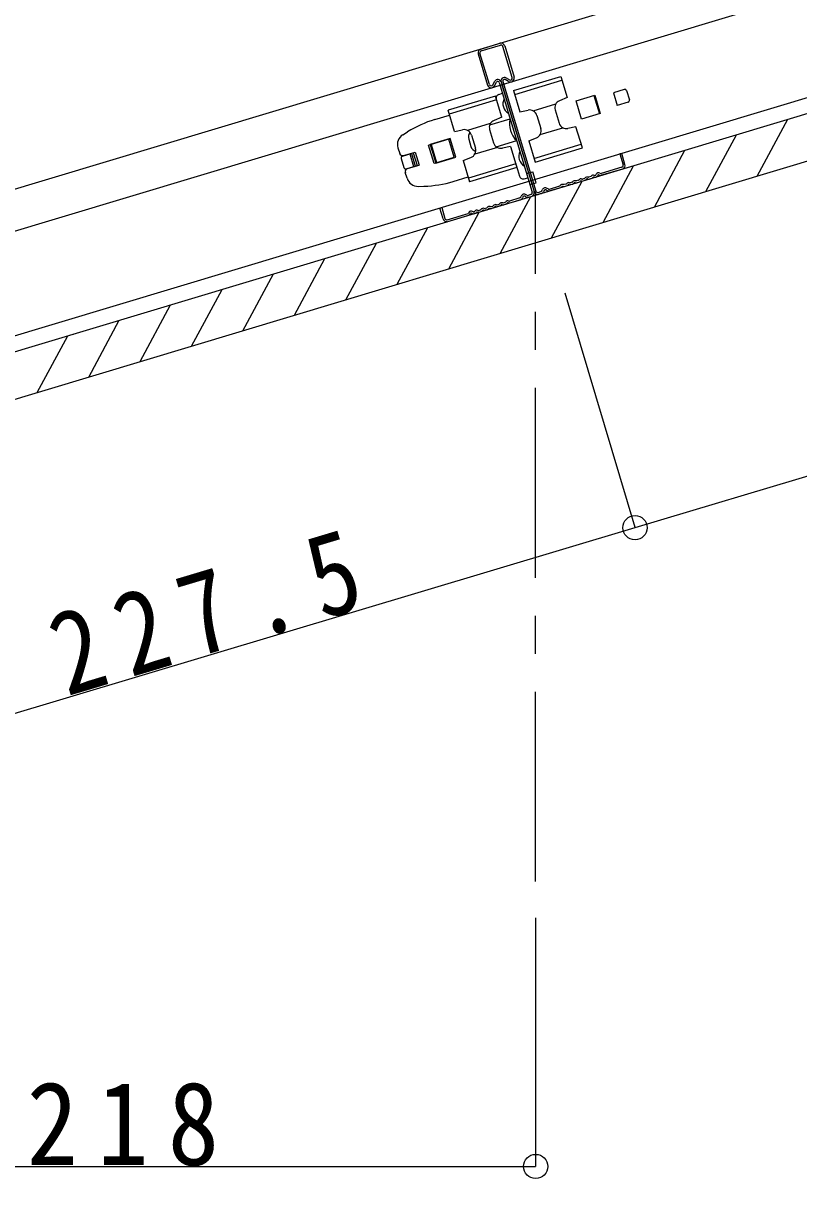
# Model space of a CAD drawing. Units: millimetres at full size, sheet at 1:10; details may follow other scales. Extents: x -2077 to 2023, y -1433 to 1417.
# Drawn here: x 1047.3 to 1251.3, y 169.6 to 481.5 of the extents above; entities that cross this region are included whole.
import ezdxf

# ---------------------------------------------------------------- set-up
doc = ezdxf.new("R2010")
doc.units = ezdxf.units.MM
doc.header["$LTSCALE"] = 10
doc.linetypes.add('CHAIN1', pattern=[8, 5, -1, 1, -1])
for name, color, linetype, lineweight in [('1-0_断面', 7, 'Continuous', 9), ('1-1_寸法', 7, 'Continuous', 9), ('1-3_ＤＨクロス', 7, 'Continuous', 9)]:
    doc.layers.add(name, color=color, linetype=linetype, lineweight=lineweight)
doc.styles.add('ＭＳ ゴシック', font='')
doc.styles.get('ＭＳ ゴシック').set_extended_font_data('MS Gothic')

msp = doc.modelspace()

# ---------------------------------------------------------------- linework, layer by layer
at = {"layer": '1-0_断面'}
for p, q in [((1629.98, 613.78), (823.92, 371.53)), ((1633.04, 603.63), (855.34, 369.9)), ((1670.19, 587.23), (862.94, 344.62)), ((746.27, 305.38), (1670.19, 583.05)), ((-273.06, -13.5), (1665.42, 569.09)), ((1176.35, 463.9), (1188.8, 467.64)), ((1176.64, 462.91), (1189.09, 466.66)), ((1171.56, 462.46), (1159.11, 458.72)), ((1173.24, 456.88), (1171.56, 462.46)), ((1172.47, 462.91), (1173.43, 463.2)), ((1176.35, 463.9), (1178.03, 458.32)), ((1192.82, 461.2), (1197.71, 462.67)), ((1197.5, 462.6), (1198.94, 457.82)), ((1197.61, 462.64), (1199.05, 457.85)), ((1197.71, 462.67), (1199.15, 457.88)), ((1205.49, 464.22), (1202.62, 463.36)), ((1202.62, 463.36), (1203.62, 460.01)), ((1206.11, 463.89), (1206.83, 461.49)), ((1160.79, 453.14), (1159.11, 458.72)), ((1171.86, 461.48), (1159.41, 457.73)), ((1178.03, 458.32), (1180.16, 458.76)), ((1181.46, 458.59), (1187.46, 460.39)), ((1187.27, 458.82), (1188.32, 455.34)), ((1194.26, 456.41), (1192.82, 461.2)), ((1206.5, 460.87), (1203.62, 460.01)), ((1155.58, 456.27), (1159.49, 457.45)), ((1170.07, 454.88), (1175.44, 456.5)), ((1173.24, 456.88), (1171.21, 456.07)), ((1182.49, 457.38), (1183.53, 453.9)), ((1199.15, 457.88), (1194.26, 456.41)), ((1240.53, 441.39), (1248.57, 456.34)), ((1147.18, 452.28), (1148.44, 453.06)), ((1160.79, 453.14), (1162.93, 453.58)), ((1170.22, 455.21), (1164.22, 453.41)), ((1170.04, 453.64), (1171.08, 450.16)), ((1183.35, 452.32), (1189.34, 454.12)), ((1226.98, 437.32), (1235.02, 452.27)), ((1153.93, 449.56), (1154.41, 449.71)), ((1155.39, 444.68), (1153.93, 449.56)), ((1159.67, 451.29), (1154.41, 449.71)), ((1154.41, 449.71), (1155.87, 444.82)), ((1159.3, 451.13), (1154.42, 449.66)), ((1154.42, 449.66), (1155.86, 444.87)), ((1154.63, 449.72), (1156.07, 444.93)), ((1160.74, 446.34), (1159.3, 451.13)), ((1161.14, 446.4), (1159.67, 451.29)), ((1164.52, 451.13), (1165.1, 449.21)), ((1165.25, 452.2), (1166.29, 448.72)), ((1171.79, 449.14), (1177.17, 450.75)), ((1175.54, 449.22), (1173.4, 448.77)), ((1175.54, 449.22), (1177.22, 443.63)), ((1180.33, 450.66), (1182.36, 451.46)), ((1180.33, 450.66), (1182.01, 445.07)), ((1181.71, 446.06), (1194.16, 449.8)), ((1145.89, 448.87), (1146.35, 447.34)), ((1146.74, 446.04), (1147.45, 443.65)), ((1147.07, 446.67), (1149.94, 447.53)), ((1147.34, 446.8), (1150.41, 447.72)), ((1148.99, 447.24), (1149.99, 443.89)), ((1149.46, 447.38), (1150.47, 444.03)), ((1149.94, 447.53), (1150.95, 444.18)), ((1150.41, 447.72), (1151.44, 444.27)), ((1155.86, 444.87), (1160.74, 446.34)), ((1155.87, 444.82), (1161.14, 446.4)), ((1163.09, 445.48), (1165.12, 446.28)), ((1172.1, 448.94), (1166.11, 447.14)), ((1182.01, 445.07), (1194.46, 448.81)), ((1213.44, 433.25), (1221.48, 448.2)), ((1148.08, 443.31), (1150.95, 444.18)), ((1148.38, 443.35), (1151.44, 444.27)), ((1155.87, 444.82), (1155.39, 444.68)), ((1163.09, 445.48), (1164.77, 439.89)), ((1176.92, 444.62), (1164.47, 440.88)), ((1177.22, 443.63), (1164.77, 439.89)), ((1176.84, 444.91), (1177.9, 441.36)), ((1199.9, 429.18), (1207.93, 444.13)), ((1148.3, 440.82), (1147.84, 442.36)), ((1160.47, 439.99), (1164.39, 441.17)), ((1179.15, 440.69), (1180.1, 440.98)), ((1179.79, 442.04), (1181.42, 442.53)), ((1186.35, 425.11), (1194.39, 440.06)), ((1151.27, 438.69), (1152.74, 438.73)), ((1172.81, 421.04), (1180.85, 435.98)), ((1159.26, 416.97), (1167.3, 431.91)), ((1145.72, 412.9), (1153.76, 427.84)), ((1132.18, 408.83), (1140.22, 423.77)), ((1118.63, 404.76), (1126.67, 419.7)), ((1105.09, 400.69), (1113.13, 415.63)), ((1091.55, 396.62), (1099.58, 411.56)), ((1078, 392.55), (1086.04, 407.49)), ((1064.46, 388.48), (1072.5, 403.42)), ((1050.92, 384.41), (1058.95, 399.35)), ((1060.41, 399.74), (1060.44, 399.8))]:
    msp.add_line(p, q, dxfattribs=at)
at = {"layer": '1-0_断面', "color": 4, "linetype": 'CHAIN1'}
msp.add_line((1182.15, 255.63), (1182.15, 437.3), dxfattribs=at)
at = {"layer": '1-0_断面'}
for points in [[(1188.8, 467.64), (1190.48, 462.06), (1188.45, 461.25)], [(1194.46, 448.81), (1192.78, 454.4), (1190.64, 453.95)], [(1180.65, 439.16), (1182.28, 439.65), (1181.42, 442.53)]]:
    msp.add_lwpolyline(points, dxfattribs=at)
for centre, radius, start, end in [((1172.76, 461.96), 1, 106.7275, 196.7275), ((1176.44, 460.45), 2.9, 153.1247, 240.3303), ((1205.63, 463.74), 0.5, 16.7275, 106.7275), ((1180.57, 456.8), 2, 16.7275, 101.7275), ((1189.19, 459.39), 2, 111.7275, 196.7275), ((1206.35, 461.35), 0.5, 286.7275, 16.7275), ((1164.21, 427.54), 30, 106.7275, 121.7275), ((1171.95, 454.21), 2, 111.7275, 196.7275), ((1181.31, 455.13), 6.03, 166.8647, 226.5903), ((1148.76, 449.73), 3, 121.7275, 196.7275), ((1163.33, 451.62), 2, 16.7275, 101.7275), ((1166.44, 451.7), 2, 142.5042, 196.7275), ((1181.62, 453.32), 2, 291.7275, 16.7275), ((1190.24, 455.91), 2, 196.7275, 281.7275), ((1167.02, 449.79), 2, 196.7275, 250.9507), ((1173, 450.73), 2, 196.7275, 281.7275), ((1147.11, 447.57), 0.8, 196.7275, 286.7275), ((1147.21, 446.19), 0.5, 106.7275, 196.7275), ((1164.38, 448.14), 2, 291.7275, 16.7275), ((1180.62, 446.57), 2.9, 153.1247, 240.3303), ((1147.93, 443.79), 0.5, 196.7275, 286.7275), ((1148.61, 442.59), 0.8, 106.7275, 196.7275), ((1151.18, 441.69), 3, 196.7275, 271.7275), ((1151.84, 468.72), 30, 271.7275, 286.7275), ((1178.86, 441.65), 1, 196.7275, 286.7275)]:
    msp.add_arc(centre, radius, start, end, dxfattribs=at)
at = {"layer": '1-1_寸法'}
for p, q in [((1208.37, 348.84), (1426.31, 414.09)), ((1208.37, 348.84), (1189.89, 410.55)), ((990.43, 283.58), (1208.37, 348.84)), ((1182.15, 246.1), (1182.15, 180.63)), ((964.15, 180.63), (1182.15, 180.63)), ((964.15, 180.63), (1182.15, 180.63))]:
    msp.add_line(p, q, dxfattribs=at)
for centre in [(1208.32, 348.82), (1182.15, 180.63)]:
    msp.add_circle(centre, 3.19, dxfattribs=at)
at = {"layer": '1-3_ＤＨクロス'}
for p, q in [((1167.68, 474.84), (1172.76, 476.37)), ((1167.83, 474.36), (1172.9, 475.89)), ((1176, 467.32), (1173.52, 475.55)), ((1174, 475.7), (1176.48, 467.46)), ((1167.01, 473.59), (1169.49, 465.36)), ((1169.97, 465.5), (1167.49, 473.74)), ((1170.9, 465.43), (1171.39, 466.36)), ((1171.33, 465.17), (1171.83, 466.12)), ((1172.57, 466.04), (1181.25, 437.15)), ((1173.05, 466.19), (1181.73, 437.3)), ((1173.35, 465.2), (1181.73, 437.3)), ((1173.53, 466.33), (1182.21, 437.44)), ((1175.05, 466.29), (1174.1, 466.8)), ((1175.26, 466.74), (1174.34, 467.24)), ((1204.81, 447.36), (1204.33, 447.22)), ((1204.33, 447.22), (1205.2, 444.35)), ((1205.67, 444.49), (1204.81, 447.36)), ((1204.86, 443.72), (1199.38, 442.08)), ((1205, 443.25), (1199.52, 441.6)), ((1193.4, 440.28), (1192.86, 440.12)), ((1193, 439.64), (1193.54, 439.8)), ((1195.03, 440.77), (1194.48, 440.61)), ((1194.63, 440.13), (1195.17, 440.29)), ((1196.66, 441.26), (1196.11, 441.1)), ((1196.26, 440.62), (1196.8, 440.78)), ((1197.74, 441.58), (1197.9, 441.63)), ((1197.88, 441.11), (1198.04, 441.15)), ((1198.01, 441.73), (1198.11, 441.9)), ((1198.55, 441.66), (1198.45, 441.49)), ((1198.82, 441.74), (1198.99, 441.65)), ((1199.05, 442.18), (1199.22, 442.09)), ((1182.83, 437.1), (1183.55, 437.32)), ((1183.69, 436.84), (1182.98, 436.63)), ((1183.8, 437.54), (1183.9, 437.77)), ((1184.36, 437.57), (1184.26, 437.35)), ((1184.94, 437.75), (1185.15, 437.61)), ((1185.42, 438.03), (1185.22, 438.16)), ((1185.76, 437.98), (1188.52, 438.81)), ((1188.66, 438.33), (1185.91, 437.51)), ((1190.14, 439.3), (1189.6, 439.14)), ((1189.74, 438.66), (1190.29, 438.82)), ((1191.77, 439.79), (1191.23, 439.63)), ((1191.37, 439.15), (1191.92, 439.31)), ((1171.98, 433.84), (1172.52, 434.01)), ((1173.61, 434.33), (1174.15, 434.49)), ((1174.3, 434.02), (1173.75, 433.85)), ((1178, 435.65), (1175.23, 434.82)), ((1175.38, 434.34), (1178.13, 435.17)), ((1178.25, 435.88), (1178.34, 436.1)), ((1178.8, 435.9), (1178.71, 435.68)), ((1179.39, 436.08), (1179.59, 435.94)), ((1179.87, 436.36), (1179.66, 436.49)), ((1180.92, 436.53), (1180.2, 436.31)), ((1180.35, 435.83), (1181.06, 436.05)), ((1156.93, 432.97), (1157.41, 433.12)), ((1157.79, 430.1), (1156.93, 432.97)), ((1157.41, 433.12), (1158.27, 430.24)), ((1158.89, 429.91), (1164.38, 431.56)), ((1159.04, 429.43), (1164.52, 431.08)), ((1164.59, 431.82), (1164.49, 431.65)), ((1165.03, 431.59), (1164.94, 431.42)), ((1165.3, 431.67), (1165.47, 431.58)), ((1165.7, 432.02), (1165.53, 432.11)), ((1166.01, 432.05), (1165.86, 432)), ((1166.16, 431.57), (1166, 431.52)), ((1167.09, 432.37), (1167.64, 432.54)), ((1167.24, 431.9), (1167.78, 432.06)), ((1168.72, 432.86), (1169.27, 433.03)), ((1169.41, 432.55), (1168.87, 432.38)), ((1170.35, 433.35), (1170.9, 433.52)), ((1171.04, 433.04), (1170.49, 432.87)), ((1172.12, 433.36), (1172.67, 433.53))]:
    msp.add_line(p, q, dxfattribs=at)
for centre, radius, start, end in [((1167.97, 473.88), 1, 106.7275, 196.7275), ((1167.97, 473.88), 0.5, 106.7275, 196.7275), ((1173.04, 475.41), 1, 16.7275, 106.7275), ((1173.04, 475.41), 0.5, 16.7275, 106.7275), ((1170.44, 465.65), 1, 196.7275, 331.7275), ((1170.44, 465.65), 0.5, 196.7275, 334.5754), ((1172.19, 465.93), 0.9, 16.7275, 151.7275), ((1172.19, 465.93), 0.4, 16.7275, 151.7275), ((1173.91, 466.45), 0.9, 61.7275, 196.7275), ((1173.91, 466.45), 0.4, 61.7275, 196.7275), ((1175.52, 467.17), 1, 241.7275, 16.7275), ((1175.52, 467.17), 0.5, 238.8795, 16.7275), ((1204.72, 444.2), 0.5, 286.7275, 16.7275), ((1204.72, 444.2), 1, 286.7275, 16.7275), ((1191.72, 439.98), 0.2, 286.7275, 325.6699), ((1192.46, 439.47), 0.7, 67.785, 145.6699), ((1192.8, 440.31), 0.2, 247.785, 286.7275), ((1193.34, 440.47), 0.2, 286.7275, 325.6699), ((1194.09, 439.96), 0.7, 67.785, 145.6699), ((1193.34, 440.47), 0.7, 286.7275, 325.6699), ((1194.09, 439.96), 0.2, 69.8576, 145.6699), ((1194.43, 440.8), 0.7, 247.785, 286.7275), ((1194.43, 440.8), 0.2, 247.785, 286.7275), ((1194.97, 440.96), 0.2, 286.7275, 325.6699), ((1195.71, 440.45), 0.7, 67.785, 145.6699), ((1194.97, 440.96), 0.7, 286.7275, 325.6699), ((1195.71, 440.45), 0.2, 69.8576, 145.6699), ((1196.05, 441.29), 0.7, 247.785, 286.7275), ((1196.05, 441.29), 0.2, 247.785, 286.7275), ((1196.6, 441.45), 0.2, 286.7275, 325.6699), ((1197.34, 440.94), 0.7, 67.785, 145.6699), ((1196.6, 441.45), 0.7, 286.7275, 325.6699), ((1197.34, 440.94), 0.2, 67.785, 143.5974), ((1197.68, 441.78), 0.7, 247.785, 286.7275), ((1197.68, 441.78), 0.2, 247.785, 286.7275), ((1197.84, 441.82), 0.2, 286.7275, 331.7275), ((1197.84, 441.82), 0.7, 286.7275, 331.7275), ((1198.72, 441.57), 0.7, 61.7275, 151.7275), ((1198.72, 441.57), 0.2, 61.7275, 151.7275), ((1199.32, 442.27), 0.7, 241.7275, 286.7275), ((1199.32, 442.27), 0.2, 241.7275, 286.7275), ((1180.77, 437.01), 0.5, 286.7275, 16.7275), ((1180.77, 437.01), 1, 286.7275, 16.7275), ((1182.69, 437.58), 1, 196.7275, 286.7275), ((1182.69, 437.58), 0.5, 196.7275, 286.7275), ((1183.44, 437.7), 0.4, 286.7275, 336.7275), ((1183.44, 437.7), 0.9, 286.7275, 336.7275), ((1184.73, 437.41), 0.9, 56.7275, 156.7275), ((1184.73, 437.41), 0.4, 56.7275, 156.7275), ((1185.64, 438.37), 0.9, 236.7275, 286.7275), ((1185.64, 438.37), 0.4, 236.7275, 286.7275), ((1188.46, 439), 0.2, 286.7275, 325.6699), ((1189.2, 438.5), 0.7, 67.785, 145.6699), ((1188.46, 439), 0.7, 286.7275, 325.6699), ((1189.2, 438.5), 0.2, 69.8576, 145.6699), ((1189.54, 439.33), 0.7, 247.785, 286.7275), ((1189.54, 439.33), 0.2, 247.785, 286.7275), ((1190.09, 439.49), 0.2, 286.7275, 325.6699), ((1190.83, 438.99), 0.7, 67.785, 145.6699), ((1190.09, 439.49), 0.7, 286.7275, 325.6699), ((1190.83, 438.99), 0.2, 69.8576, 145.6699), ((1191.17, 439.82), 0.7, 247.785, 286.7275), ((1191.17, 439.82), 0.2, 247.785, 286.7275), ((1191.72, 439.98), 0.7, 286.7275, 325.6699), ((1192.46, 439.47), 0.2, 69.8576, 145.6699), ((1192.8, 440.31), 0.7, 247.785, 286.7275), ((1170.84, 433.71), 0.2, 286.7275, 325.6699), ((1171.58, 433.2), 0.7, 67.785, 145.6699), ((1171.92, 434.03), 0.2, 247.785, 286.7275), ((1172.47, 434.2), 0.2, 286.7275, 325.6699), ((1173.21, 433.69), 0.7, 67.785, 145.6699), ((1172.47, 434.2), 0.7, 286.7275, 325.6699), ((1173.21, 433.69), 0.2, 67.785, 143.5974), ((1173.55, 434.52), 0.7, 247.785, 286.7275), ((1173.55, 434.52), 0.2, 247.785, 286.7275), ((1174.09, 434.69), 0.2, 286.7275, 325.6699), ((1174.84, 434.18), 0.7, 67.785, 145.6699), ((1174.09, 434.69), 0.7, 286.7275, 325.6699), ((1174.84, 434.18), 0.2, 67.785, 143.5974), ((1175.18, 435.01), 0.7, 247.785, 286.7275), ((1175.18, 435.01), 0.2, 247.785, 286.7275), ((1177.88, 436.03), 0.4, 286.7275, 336.7275), ((1177.88, 436.03), 0.9, 286.7275, 336.7275), ((1179.17, 435.74), 0.9, 56.7275, 156.7275), ((1179.17, 435.74), 0.4, 56.7275, 156.7275), ((1180.09, 436.7), 0.9, 236.7275, 286.7275), ((1180.09, 436.7), 0.4, 236.7275, 286.7275), ((1164.32, 431.75), 0.2, 286.7275, 331.7275), ((1164.32, 431.75), 0.7, 286.7275, 331.7275), ((1165.2, 431.49), 0.7, 61.7275, 151.7275), ((1165.2, 431.49), 0.2, 61.7275, 151.7275), ((1165.8, 432.19), 0.7, 241.7275, 286.7275), ((1165.8, 432.19), 0.2, 241.7275, 286.7275), ((1165.95, 432.24), 0.2, 286.7275, 325.6699), ((1166.7, 431.73), 0.7, 67.785, 145.6699), ((1165.95, 432.24), 0.7, 286.7275, 325.6699), ((1166.7, 431.73), 0.2, 69.8576, 145.6699), ((1167.04, 432.57), 0.7, 247.785, 286.7275), ((1167.04, 432.57), 0.2, 247.785, 286.7275), ((1167.58, 432.73), 0.2, 286.7275, 325.6699), ((1168.32, 432.22), 0.7, 67.785, 145.6699), ((1167.58, 432.73), 0.7, 286.7275, 325.6699), ((1168.32, 432.22), 0.2, 67.785, 143.5974), ((1168.67, 433.05), 0.7, 247.785, 286.7275), ((1168.67, 433.05), 0.2, 247.785, 286.7275), ((1169.21, 433.22), 0.2, 286.7275, 325.6699), ((1169.95, 432.71), 0.7, 67.785, 145.6699), ((1169.21, 433.22), 0.7, 286.7275, 325.6699), ((1169.95, 432.71), 0.2, 67.785, 143.5974), ((1170.29, 433.54), 0.7, 247.785, 286.7275), ((1170.29, 433.54), 0.2, 247.785, 286.7275), ((1170.84, 433.71), 0.7, 286.7275, 325.6699), ((1171.58, 433.2), 0.2, 67.785, 143.5974), ((1171.92, 434.03), 0.7, 247.785, 286.7275), ((1158.75, 430.39), 1, 196.7275, 286.7275), ((1158.75, 430.39), 0.5, 196.7275, 286.7275)]:
    msp.add_arc(centre, radius, start, end, dxfattribs=at)

# ---------------------------------------------------------------- texts
at = {"layer": '1-1_寸法', "insert": (1058.69, 304.02), "char_height": 21.99, "attachment_point": 7, "rotation": 16.669, "style": 'ＭＳ ゴシック'}
msp.add_mtext('\\T1.38;\\W0.85;227.5', dxfattribs=at)
at = {"layer": '1-1_寸法', "insert": (1048.15, 180.63), "char_height": 21.99, "attachment_point": 7, "style": 'ＭＳ ゴシック'}
msp.add_mtext('\\T1.38;\\W0.9;218', dxfattribs=at)

doc.saveas('drawing.dxf')
